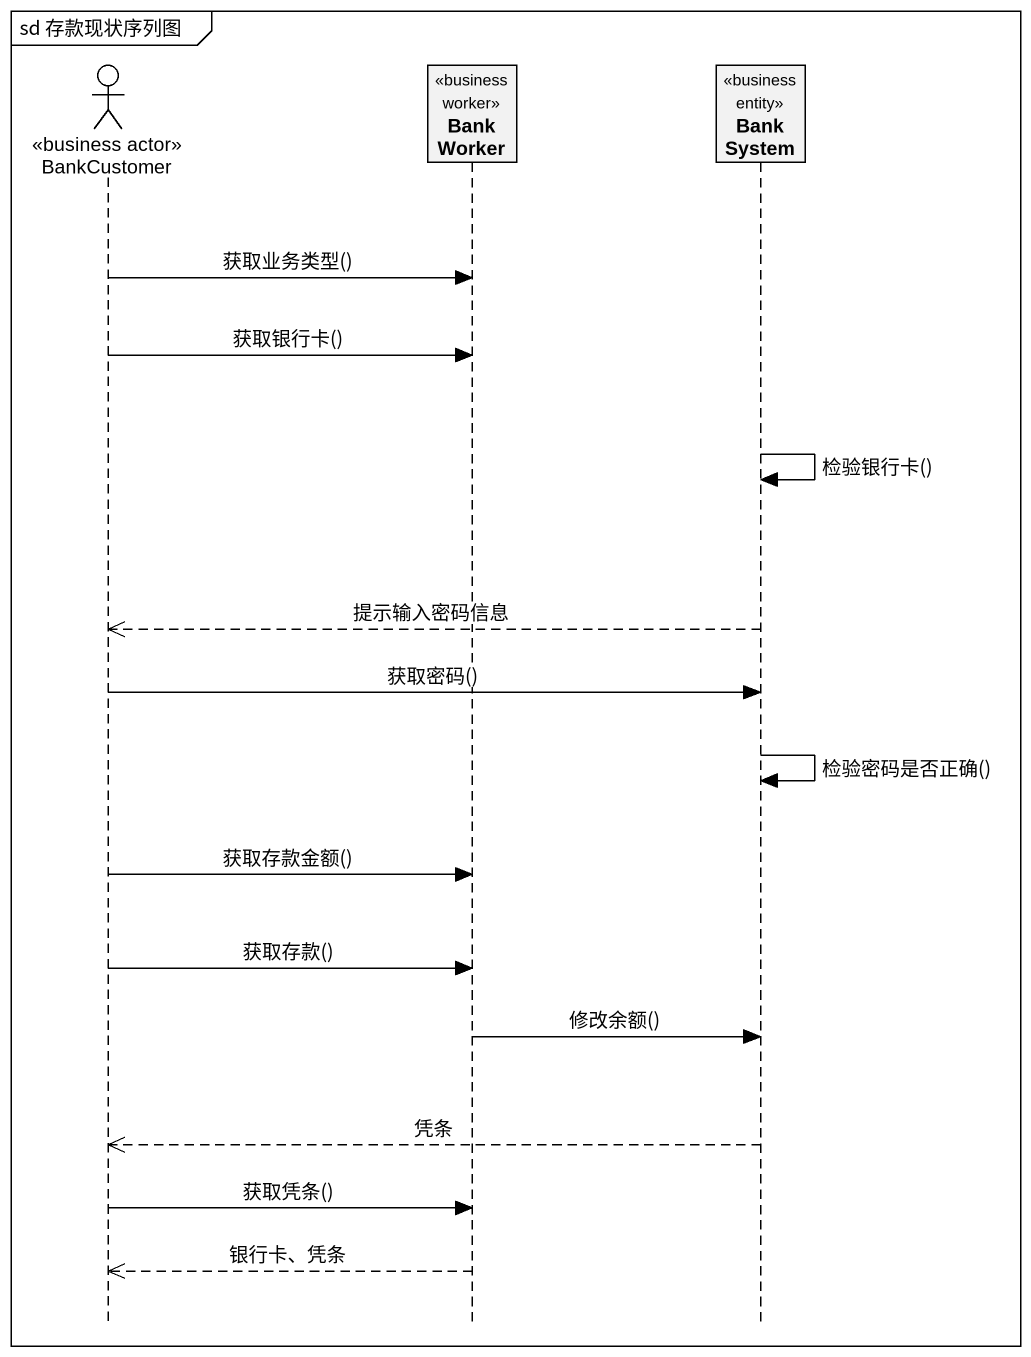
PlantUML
@startuml
mainframe sd 存款现状序列图
hide footbox
actor BankCustomer <<business actor>>
participant BankWorker <<business worker>>
participant BankSystem <<business entity>>

BankCustomer -> BankWorker : 获取业务类型()
BankCustomer -> BankWorker : 获取银行卡()
BankSystem -> BankSystem : 检验银行卡()
BankSystem -->> BankCustomer : 提示输入密码信息
BankCustomer -> BankSystem : 获取密码()
BankSystem -> BankSystem : 检验密码是否正确()
BankCustomer -> BankWorker : 获取存款金额()
BankCustomer -> BankWorker : 获取存款()
BankWorker -> BankSystem : 修改余额()
BankSystem -->> BankCustomer : 凭条
BankCustomer -> BankWorker : 获取凭条()
BankWorker -->> BankCustomer : 银行卡、凭条
@enduml
